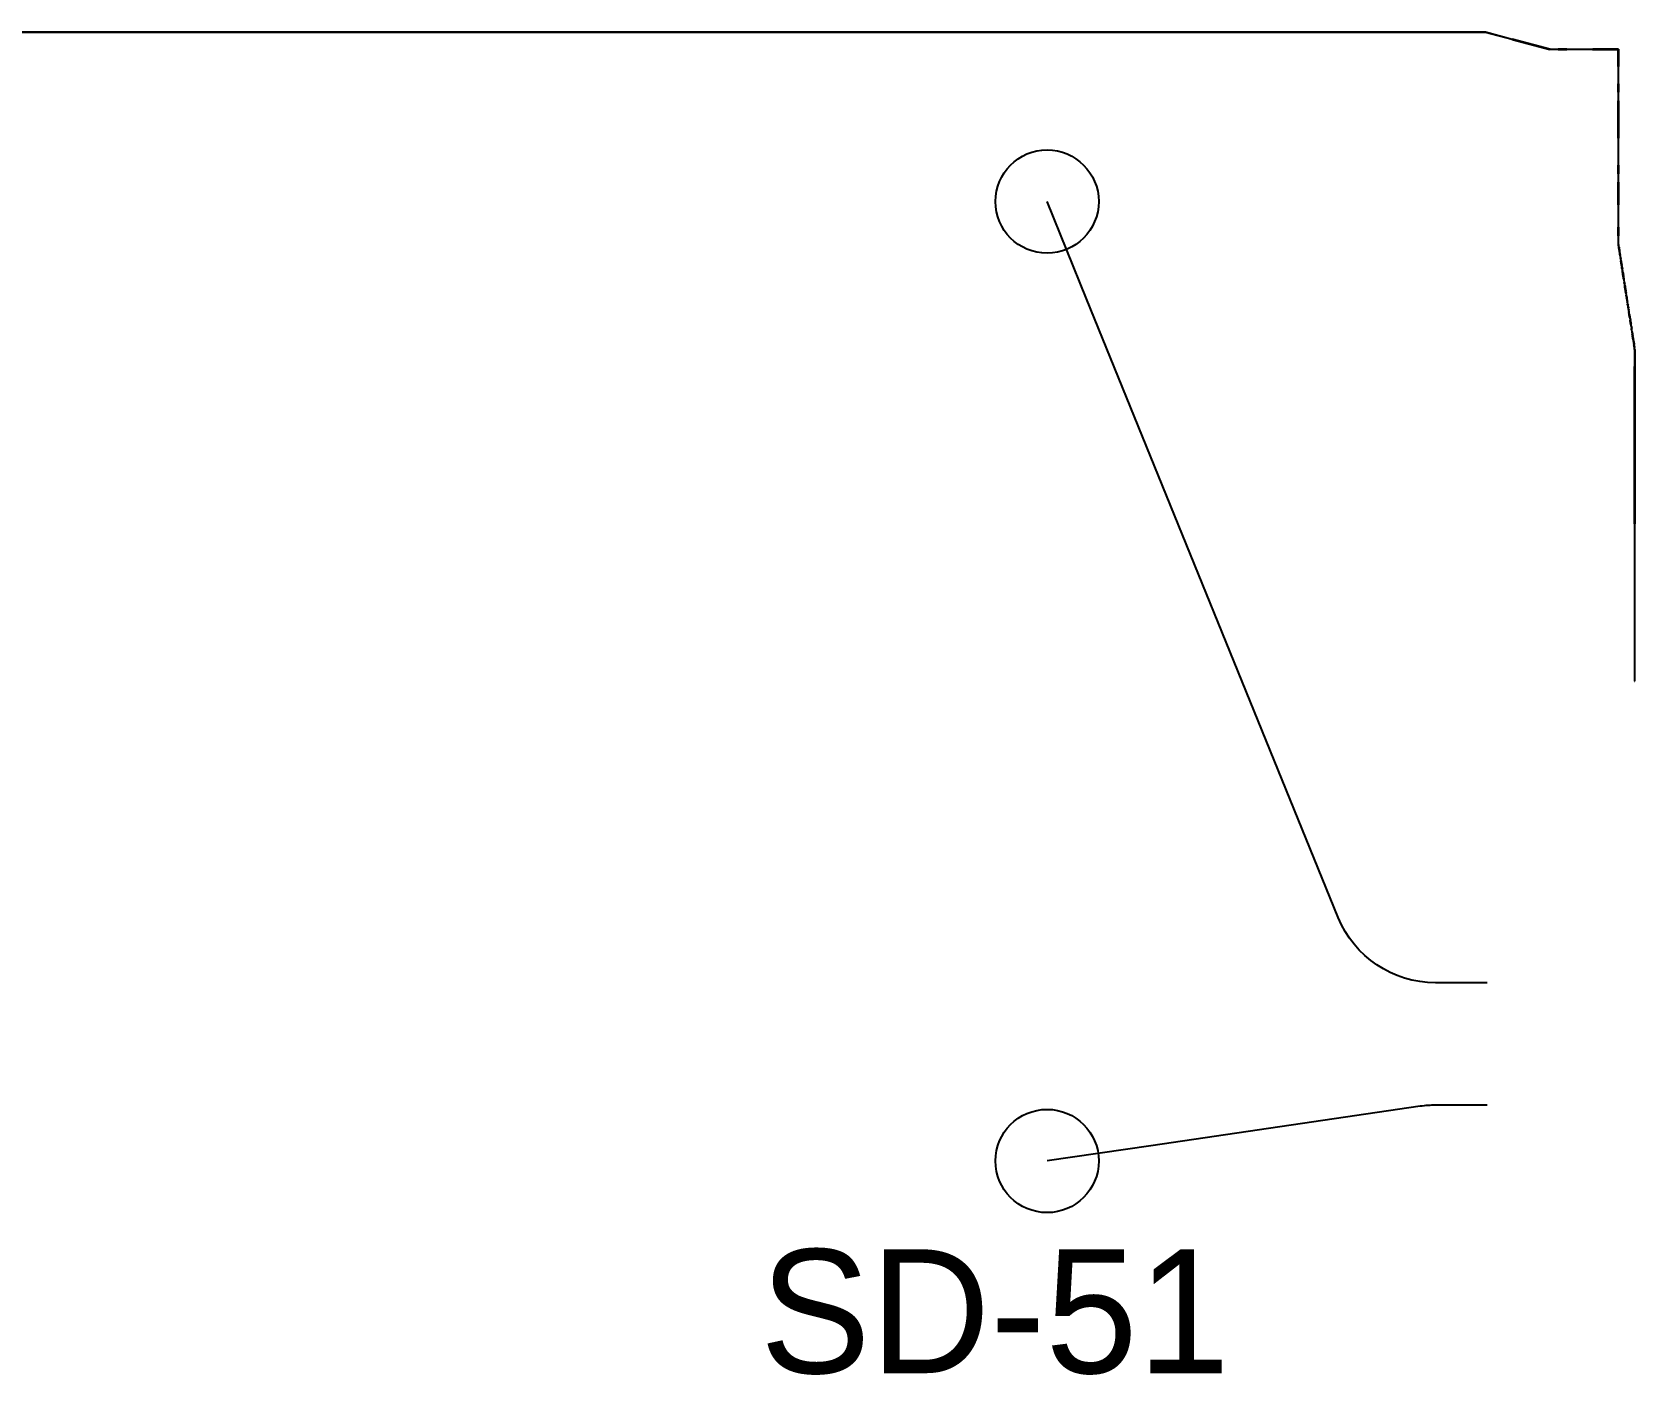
# Model space of a CAD drawing. Header units: metres. Extents: x 0.1 to 41.9, y 0.9 to 39.
# Drawn here: x 4.832 to 9.488, y 18.127 to 22.029 of the extents above; entities that cross this region are included whole.
import ezdxf

# ---------------------------------------------------------------- set-up
doc = ezdxf.new("R2010")
doc.units = ezdxf.units.M
for name, color, linetype in [('BSA_BRANCH_AXIS', 5, 'Continuous'), ('BSA_BRANCH_LABEL', 3, 'Continuous'), ('BSA_MATERIAL_SECTION', 7, 'Continuous'), ('BSA_TERMINAL_CENTRE', 3, 'Continuous')]:
    doc.layers.add(name, color=color, linetype=linetype)

msp = doc.modelspace()

# ---------------------------------------------------------------- linework, layer by layer
at = {"layer": 'BSA_BRANCH_AXIS'}
for points in [[(9.0589, 19.2661), (8.9089, 19.2661, -0.305135), (8.6266, 19.4561), (7.8956, 21.2541), (7.7808, 21.5364)], [(9.0589, 18.9105), (8.9089, 18.9105, 0.03641), (8.8647, 18.9072), (8.0824, 18.7925), (7.7808, 18.7483)]]:
    msp.add_lwpolyline(points, format="xyb", dxfattribs=at)
at = {"layer": 'BSA_MATERIAL_SECTION'}
for p, q in [((2.8008, 22.0289), (5.9025, 22.0289)), ((5.9025, 22.0281), (2.8008, 22.0281)), ((9.0042, 22.0289), (5.9025, 22.0289)), ((5.9025, 22.0281), (9.0042, 22.0281)), ((9.0042, 22.0289), (9.0292, 22.0289)), ((9.0042, 22.0285), (9.0042, 22.0289)), ((9.0042, 22.0289), (9.0042, 22.0285)), ((9.0042, 22.0285), (9.0042, 22.0281)), ((9.0042, 22.0281), (9.0042, 22.0285)), ((9.0292, 22.0281), (9.0042, 22.0281)), ((9.0542, 22.0289), (9.0292, 22.0289)), ((9.0292, 22.0281), (9.0542, 22.0281)), ((9.0542, 22.0289), (9.1319, 22.0081)), ((9.132, 22.0073), (9.0542, 22.0281)), ((9.2408, 21.9789), (9.1319, 22.0081)), ((9.132, 22.0073), (9.2408, 21.9781)), ((9.2408, 21.9789), (9.2658, 21.9789)), ((9.2658, 21.9781), (9.2408, 21.9781)), ((9.2908, 21.9789), (9.2658, 21.9789)), ((9.2658, 21.9781), (9.2908, 21.9781)), ((9.2908, 21.9785), (9.2908, 21.9789)), ((9.2908, 21.9789), (9.3658, 21.9789)), ((9.2908, 21.9785), (9.2908, 21.9789)), ((9.2908, 21.9785), (9.2908, 21.9781)), ((9.2908, 21.9785), (9.2908, 21.9781)), ((9.3654, 21.9781), (9.2908, 21.9781)), ((9.3654, 21.9781), (9.44, 21.9781)), ((9.4408, 21.9789), (9.3658, 21.9789)), ((9.44, 21.9285), (9.44, 21.9781)), ((9.4408, 21.9789), (9.4408, 21.9289)), ((9.44, 21.9285), (9.44, 21.8789)), ((9.4408, 21.8789), (9.4408, 21.9289)), ((9.4404, 21.8789), (9.44, 21.8789)), ((9.4404, 21.8789), (9.44, 21.8789)), ((9.44, 21.8539), (9.44, 21.8789)), ((9.44, 21.8539), (9.44, 21.8289)), ((9.4404, 21.8789), (9.4408, 21.8789)), ((9.4404, 21.8789), (9.4408, 21.8789)), ((9.4408, 21.8789), (9.4408, 21.8539)), ((9.4408, 21.8289), (9.4408, 21.8539)), ((9.44, 21.7201), (9.44, 21.8289)), ((9.4408, 21.8289), (9.4408, 21.7201)), ((9.44, 21.7201), (9.44, 21.6423)), ((9.4408, 21.6423), (9.4408, 21.7201)), ((9.44, 21.6173), (9.44, 21.6423)), ((9.44, 21.6173), (9.44, 21.5923)), ((9.4408, 21.6423), (9.4408, 21.6173)), ((9.4408, 21.5923), (9.4408, 21.6173)), ((9.44, 21.5923), (9.4404, 21.5923)), ((9.44, 21.5269), (9.44, 21.5923)), ((9.44, 21.5923), (9.4404, 21.5923)), ((9.4408, 21.5923), (9.4404, 21.5923)), ((9.4408, 21.5923), (9.4404, 21.5923)), ((9.4408, 21.5923), (9.4408, 21.5269)), ((9.44, 21.5269), (9.44, 21.4616)), ((9.4408, 21.4616), (9.4408, 21.5269)), ((9.44, 21.4366), (9.44, 21.4616)), ((9.4404, 21.4616), (9.44, 21.4616)), ((9.4404, 21.4616), (9.44, 21.4616)), ((9.44, 21.4366), (9.44, 21.4116)), ((9.4404, 21.4616), (9.4408, 21.4616)), ((9.4404, 21.4616), (9.4408, 21.4616)), ((9.4408, 21.4616), (9.4408, 21.4366)), ((9.4408, 21.4116), (9.4408, 21.4366)), ((9.44, 21.4115), (9.44, 21.4116)), ((9.4402, 21.4104), (9.44, 21.4115)), ((9.44, 21.4115), (9.44, 21.4115)), ((9.44, 21.4115), (9.44, 21.4115)), ((9.4402, 21.4104), (9.4403, 21.4095)), ((9.4403, 21.4095), (9.441, 21.4049)), ((9.4408, 21.4116), (9.4408, 21.4115)), ((9.4408, 21.4115), (9.441, 21.4104)), ((9.4408, 21.4115), (9.4408, 21.4115)), ((9.4408, 21.4115), (9.4408, 21.4115)), ((9.4411, 21.4095), (9.441, 21.4104)), ((9.4413, 21.4034), (9.441, 21.4049)), ((9.4418, 21.4049), (9.4411, 21.4095)), ((9.4418, 21.3998), (9.4413, 21.4034)), ((9.4418, 21.4049), (9.4421, 21.4034)), ((9.4418, 21.3998), (9.442, 21.3986)), ((9.442, 21.3986), (9.4423, 21.397)), ((9.4421, 21.4034), (9.4426, 21.3998)), ((9.4432, 21.3912), (9.4423, 21.397)), ((9.4428, 21.3986), (9.4426, 21.3998)), ((9.4431, 21.397), (9.4428, 21.3986)), ((9.4431, 21.397), (9.444, 21.3912)), ((9.4432, 21.3912), (9.4441, 21.3851)), ((9.4449, 21.3851), (9.444, 21.3912)), ((9.4448, 21.3811), (9.4441, 21.3851)), ((9.4448, 21.3811), (9.4462, 21.3718)), ((9.4449, 21.3851), (9.4456, 21.3811)), ((9.447, 21.3718), (9.4456, 21.3811)), ((9.4464, 21.3704), (9.4462, 21.3718)), ((9.447, 21.3718), (9.4472, 21.3708)), ((9.4464, 21.3704), (9.4474, 21.3641)), ((9.4483, 21.3637), (9.4472, 21.3708)), ((9.4479, 21.3608), (9.4474, 21.3641)), ((9.4479, 21.3608), (9.4483, 21.3586)), ((9.4483, 21.3637), (9.4487, 21.3608)), ((9.4495, 21.3506), (9.4483, 21.3586)), ((9.4491, 21.3586), (9.4487, 21.3608)), ((9.4491, 21.3586), (9.4503, 21.3506)), ((9.4495, 21.3506), (9.4503, 21.3458)), ((9.4511, 21.3458), (9.4503, 21.3506)), ((9.4506, 21.3438), (9.4503, 21.3458)), ((9.451, 21.3411), (9.4506, 21.3438)), ((9.451, 21.3411), (9.4517, 21.337)), ((9.4511, 21.3458), (9.4514, 21.3438)), ((9.4514, 21.3438), (9.4518, 21.3411)), ((9.4517, 21.337), (9.4521, 21.3339)), ((9.4525, 21.337), (9.4518, 21.3411)), ((9.4527, 21.3302), (9.4521, 21.3339)), ((9.4527, 21.3354), (9.4525, 21.337)), ((9.4532, 21.332), (9.4527, 21.3354)), ((9.4527, 21.3302), (9.4532, 21.3272)), ((9.4532, 21.332), (9.4538, 21.3285)), ((9.4537, 21.3239), (9.4532, 21.3272)), ((9.454, 21.3272), (9.4538, 21.3285)), ((9.454, 21.3272), (9.4545, 21.3239)), ((9.4541, 21.3215), (9.4537, 21.3239)), ((9.4541, 21.3215), (9.4542, 21.3206)), ((9.4546, 21.3178), (9.4542, 21.3206)), ((9.4545, 21.3239), (9.4549, 21.3215)), ((9.4546, 21.3178), (9.4547, 21.3177)), ((9.4547, 21.3177), (9.4548, 21.3168)), ((9.4555, 21.3121), (9.4548, 21.3168)), ((9.455, 21.3206), (9.4549, 21.3215)), ((9.455, 21.3206), (9.4554, 21.3178)), ((9.4555, 21.3177), (9.4554, 21.3178)), ((9.4556, 21.3168), (9.4555, 21.3177)), ((9.4556, 21.3119), (9.4555, 21.3121)), ((9.4556, 21.3168), (9.4563, 21.3121)), ((9.4557, 21.3112), (9.4556, 21.3119)), ((9.4557, 21.3112), (9.4561, 21.3084)), ((9.4561, 21.3084), (9.4573, 21.3007)), ((9.4563, 21.3121), (9.4564, 21.3119)), ((9.4564, 21.3119), (9.4565, 21.3112)), ((9.4569, 21.3084), (9.4565, 21.3112)), ((9.4581, 21.3007), (9.4569, 21.3084)), ((9.4575, 21.2996), (9.4573, 21.3007)), ((9.4576, 21.2987), (9.4575, 21.2996)), ((9.4579, 21.2971), (9.4576, 21.2987)), ((9.4579, 21.2971), (9.4583, 21.2942)), ((9.4581, 21.3007), (9.4583, 21.2996)), ((9.4583, 21.2996), (9.4584, 21.2987)), ((9.4583, 21.2942), (9.4586, 21.2928)), ((9.4584, 21.2987), (9.4587, 21.2971)), ((9.4586, 21.2928), (9.4588, 21.291)), ((9.4591, 21.2942), (9.4587, 21.2971)), ((9.4595, 21.2867), (9.4588, 21.291)), ((9.4594, 21.2928), (9.4591, 21.2942)), ((9.4596, 21.291), (9.4594, 21.2928)), ((9.4601, 21.2829), (9.4595, 21.2867)), ((9.4596, 21.291), (9.4603, 21.2867)), ((9.4601, 21.2829), (9.4603, 21.2816)), ((9.4603, 21.2867), (9.4609, 21.2829)), ((9.4608, 21.2782), (9.4603, 21.2816)), ((9.4611, 21.2765), (9.4608, 21.2782)), ((9.4611, 21.2816), (9.4609, 21.2829)), ((9.4611, 21.2816), (9.4616, 21.2782)), ((9.4616, 21.2782), (9.4619, 21.2765)), ((9.4611, 21.2765), (9.4613, 21.2751)), ((9.4621, 21.2704), (9.4613, 21.2751)), ((9.4621, 21.2751), (9.4619, 21.2765)), ((9.4621, 21.2751), (9.4629, 21.2704)), ((9.4621, 21.2704), (9.463, 21.2641)), ((9.4638, 21.2641), (9.4629, 21.2704)), ((9.4631, 21.2639), (9.463, 21.2641)), ((9.4631, 21.2639), (9.4631, 21.2639)), ((9.4638, 21.2592), (9.4631, 21.2639)), ((9.4638, 21.2641), (9.4639, 21.2639)), ((9.4638, 21.2592), (9.4643, 21.2562)), ((9.4639, 21.2639), (9.4639, 21.2639)), ((9.4646, 21.2592), (9.4639, 21.2639)), ((9.4643, 21.2559), (9.4643, 21.2562)), ((9.4643, 21.2559), (9.4654, 21.2489)), ((9.4646, 21.2592), (9.4651, 21.2562)), ((9.4651, 21.2562), (9.4651, 21.2559)), ((9.4662, 21.2489), (9.4651, 21.2559)), ((9.4655, 21.2482), (9.4654, 21.2489)), ((9.4655, 21.2482), (9.466, 21.2454)), ((9.4662, 21.2437), (9.466, 21.2454)), ((9.4662, 21.2489), (9.4663, 21.2482)), ((9.4662, 21.2437), (9.467, 21.2384)), ((9.4668, 21.2454), (9.4663, 21.2482)), ((9.4668, 21.2454), (9.467, 21.2437)), ((9.4678, 21.2384), (9.467, 21.2437)), ((9.4672, 21.2373), (9.467, 21.2384)), ((9.4675, 21.2357), (9.4672, 21.2373)), ((9.4675, 21.2357), (9.4677, 21.234)), ((9.4677, 21.234), (9.4679, 21.2327)), ((9.4678, 21.2384), (9.468, 21.2373)), ((9.4679, 21.2327), (9.4683, 21.2301)), ((9.468, 21.2373), (9.4683, 21.2357)), ((9.4685, 21.234), (9.4683, 21.2357)), ((9.4687, 21.2327), (9.4685, 21.234)), ((9.4691, 21.2301), (9.4687, 21.2327)), ((9.4685, 21.2288), (9.4683, 21.2301)), ((9.4687, 21.2281), (9.4685, 21.2288)), ((9.4688, 21.2275), (9.4687, 21.2281)), ((9.4688, 21.2275), (9.4692, 21.2249)), ((9.4691, 21.2301), (9.4693, 21.2288)), ((9.4692, 21.2246), (9.4692, 21.2249)), ((9.4692, 21.2246), (9.4694, 21.2233)), ((9.4693, 21.2288), (9.4695, 21.2281)), ((9.4695, 21.2228), (9.4694, 21.2233)), ((9.4695, 21.2281), (9.4696, 21.2275)), ((9.4695, 21.2228), (9.4701, 21.2186)), ((9.47, 21.2249), (9.4696, 21.2275)), ((9.47, 21.2249), (9.47, 21.2246)), ((9.4702, 21.2233), (9.47, 21.2246)), ((9.4702, 21.218), (9.4701, 21.2186)), ((9.4702, 21.2233), (9.4703, 21.2228)), ((9.4704, 21.2167), (9.4702, 21.218)), ((9.4709, 21.2186), (9.4703, 21.2228)), ((9.4704, 21.2167), (9.4707, 21.2151)), ((9.4707, 21.2151), (9.4708, 21.2142)), ((9.4717, 21.2084), (9.4708, 21.2142)), ((9.4709, 21.2186), (9.471, 21.218)), ((9.471, 21.218), (9.4712, 21.2167)), ((9.4715, 21.2151), (9.4712, 21.2167)), ((9.4716, 21.2142), (9.4715, 21.2151)), ((9.4725, 21.2084), (9.4716, 21.2142)), ((9.4729, 21.2008), (9.4717, 21.2084)), ((9.4725, 21.2084), (9.4737, 21.2008)), ((9.4729, 21.2008), (9.4735, 21.1971)), ((9.4735, 21.1971), (9.4744, 21.1914)), ((9.4743, 21.1971), (9.4737, 21.2008)), ((9.4743, 21.1971), (9.4752, 21.1914)), ((9.4747, 21.1895), (9.4744, 21.1914)), ((9.4751, 21.187), (9.4747, 21.1895)), ((9.4753, 21.1858), (9.4751, 21.187)), ((9.4755, 21.1895), (9.4752, 21.1914)), ((9.4758, 21.182), (9.4753, 21.1858)), ((9.4755, 21.1895), (9.4759, 21.187)), ((9.4759, 21.187), (9.4761, 21.1858)), ((9.4761, 21.1858), (9.4766, 21.182)), ((9.4758, 21.182), (9.4762, 21.1801)), ((9.477, 21.1745), (9.4762, 21.1801)), ((9.4766, 21.182), (9.477, 21.1801)), ((9.4778, 21.1745), (9.477, 21.1801)), ((9.477, 21.1745), (9.4781, 21.1679)), ((9.4778, 21.1745), (9.4789, 21.1679)), ((9.4788, 21.1632), (9.4781, 21.1679)), ((9.4788, 21.1632), (9.4797, 21.1576)), ((9.4796, 21.1632), (9.4789, 21.1679)), ((9.4805, 21.1576), (9.4796, 21.1632)), ((9.4797, 21.1576), (9.4806, 21.1513)), ((9.4805, 21.1576), (9.4814, 21.1513)), ((9.4808, 21.1502), (9.4806, 21.1513)), ((9.4808, 21.1502), (9.4811, 21.1483)), ((9.4813, 21.1472), (9.4811, 21.1483)), ((9.4813, 21.1472), (9.4814, 21.1463)), ((9.4814, 21.1513), (9.4816, 21.1502)), ((9.4814, 21.1463), (9.4816, 21.1449)), ((9.4819, 21.1483), (9.4816, 21.1502)), ((9.4817, 21.1444), (9.4816, 21.1449)), ((9.4823, 21.1406), (9.4817, 21.1444)), ((9.4819, 21.1483), (9.4821, 21.1472)), ((9.4822, 21.1463), (9.4821, 21.1472)), ((9.4824, 21.1449), (9.4822, 21.1463)), ((9.4827, 21.1381), (9.4823, 21.1406)), ((9.4824, 21.1449), (9.4825, 21.1444)), ((9.4831, 21.1406), (9.4825, 21.1444)), ((9.4831, 21.1406), (9.4835, 21.1381)), ((9.4829, 21.1369), (9.4827, 21.1381)), ((9.4833, 21.1344), (9.4829, 21.1369)), ((9.4833, 21.1344), (9.4841, 21.1293)), ((9.4835, 21.1381), (9.4837, 21.1369)), ((9.4837, 21.1369), (9.4841, 21.1344)), ((9.4849, 21.1293), (9.4841, 21.1344)), ((9.4847, 21.1256), (9.4841, 21.1293)), ((9.485, 21.1237), (9.4847, 21.1256)), ((9.4849, 21.1293), (9.4855, 21.1256)), ((9.485, 21.1237), (9.4854, 21.1212)), ((9.4858, 21.1181), (9.4854, 21.1212)), ((9.4855, 21.1256), (9.4858, 21.1237)), ((9.4858, 21.1237), (9.4862, 21.1212)), ((9.4864, 21.1143), (9.4858, 21.1181)), ((9.4866, 21.1181), (9.4862, 21.1212)), ((9.4864, 21.1143), (9.4867, 21.1124)), ((9.4866, 21.1181), (9.4872, 21.1143)), ((9.4876, 21.1068), (9.4867, 21.1124)), ((9.4872, 21.1143), (9.4875, 21.1124)), ((9.4884, 21.1068), (9.4875, 21.1124)), ((9.4876, 21.1068), (9.4876, 21.0568)), ((9.4884, 21.1068), (9.4884, 21.0568)), ((9.4876, 21.0568), (9.488, 21.0568)), ((9.4876, 20.5996), (9.4876, 21.0568)), ((9.488, 21.0568), (9.4876, 21.0568)), ((9.4884, 21.0568), (9.488, 21.0568)), ((9.488, 21.0568), (9.4884, 21.0568)), ((9.4884, 21.0568), (9.4884, 20.5996)), ((9.4876, 20.5996), (9.4876, 20.1424)), ((9.4884, 20.1424), (9.4884, 20.5996)), ((9.4876, 20.1424), (9.488, 20.1424)), ((9.4884, 20.1424), (9.488, 20.1424))]:
    msp.add_line(p, q, dxfattribs=at)
at = {"layer": 'BSA_TERMINAL_CENTRE'}
for centre in [(7.7808, 21.5364), (7.7808, 18.7483)]:
    msp.add_circle(centre, 0.15, dxfattribs=at)

# ---------------------------------------------------------------- texts
at = {"layer": 'BSA_BRANCH_LABEL'}
msp.add_text('SD-51', height=0.36, dxfattribs=at).set_placement((6.9469, 18.1317))

doc.saveas('drawing.dxf')
